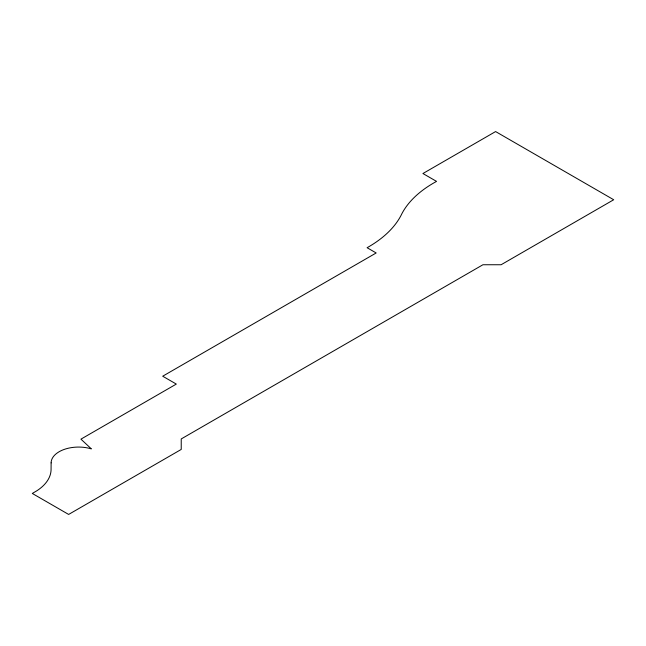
<?xml version="1.0" encoding="UTF-8"?>
<svg xmlns="http://www.w3.org/2000/svg" width="646" height="646" viewBox="0 0 646 646"><rect width="100%" height="100%" fill="white"/><g stroke="black" fill="none" stroke-linecap="round" stroke-linejoin="round"><path stroke-width="0.97" d="M51.123 462.875L51.074 469.416A55.79 32.211 0 0 1 36.515 490.984L32.3 493.455L68.638 514.434L181.227 449.438L181.227 438.941L482.942 264.747L501.11 264.747L613.7 199.743L495.603 131.566L422.928 173.524L436.551 181.389A127.084 73.369 0 0 0 401.82 213.826A130.056 75.089 0 0 1 367.09 247.717L376.174 252.966L162.695 376.214L176.318 384.079L80.936 439.151L91.344 448.873A27.487 15.867 0 0 0 51.123 462.875"/></g></svg>
